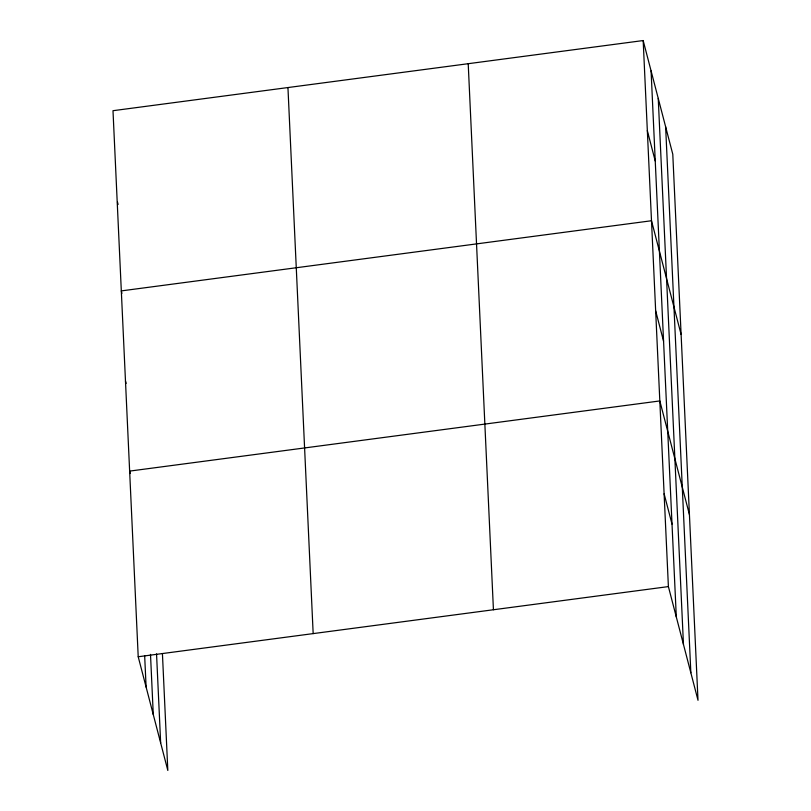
<?xml version="1.0" encoding="UTF-8"?>
<svg xmlns="http://www.w3.org/2000/svg" width="811" height="811" viewBox="0 0 811 811"><rect width="100%" height="100%" fill="white"/><g stroke="black" fill="none" stroke-linecap="round" stroke-linejoin="round"><path stroke-width="1.22" d="M643.174 40.55L668.396 586.596L698.007 700.298L672.785 154.242L643.174 40.55L112.993 110.701L138.215 656.758L167.826 770.45L162.433 653.788M138.215 656.758L668.396 586.596M647.33 130.652L655.237 160.994M681.108 334.446L651.497 220.744L121.315 290.896L121.944 293.329M655.663 310.846L663.56 341.188M689.441 514.64L659.819 400.938L129.638 471.1L130.267 473.523M664.108 493.767L672.015 524.109M117.463 202.02L118.102 204.443M125.472 380.998L126.111 383.431M665.628 126.739L690.85 672.785M658.238 98.395L683.46 644.451M651.081 70.892L676.303 616.938M468.211 63.704L493.433 609.75M287.946 87.558L313.168 633.604M156.543 653.879L160.659 742.947M150.501 654.386L153.279 714.603M144.662 655.734L146.112 687.099"/></g></svg>
